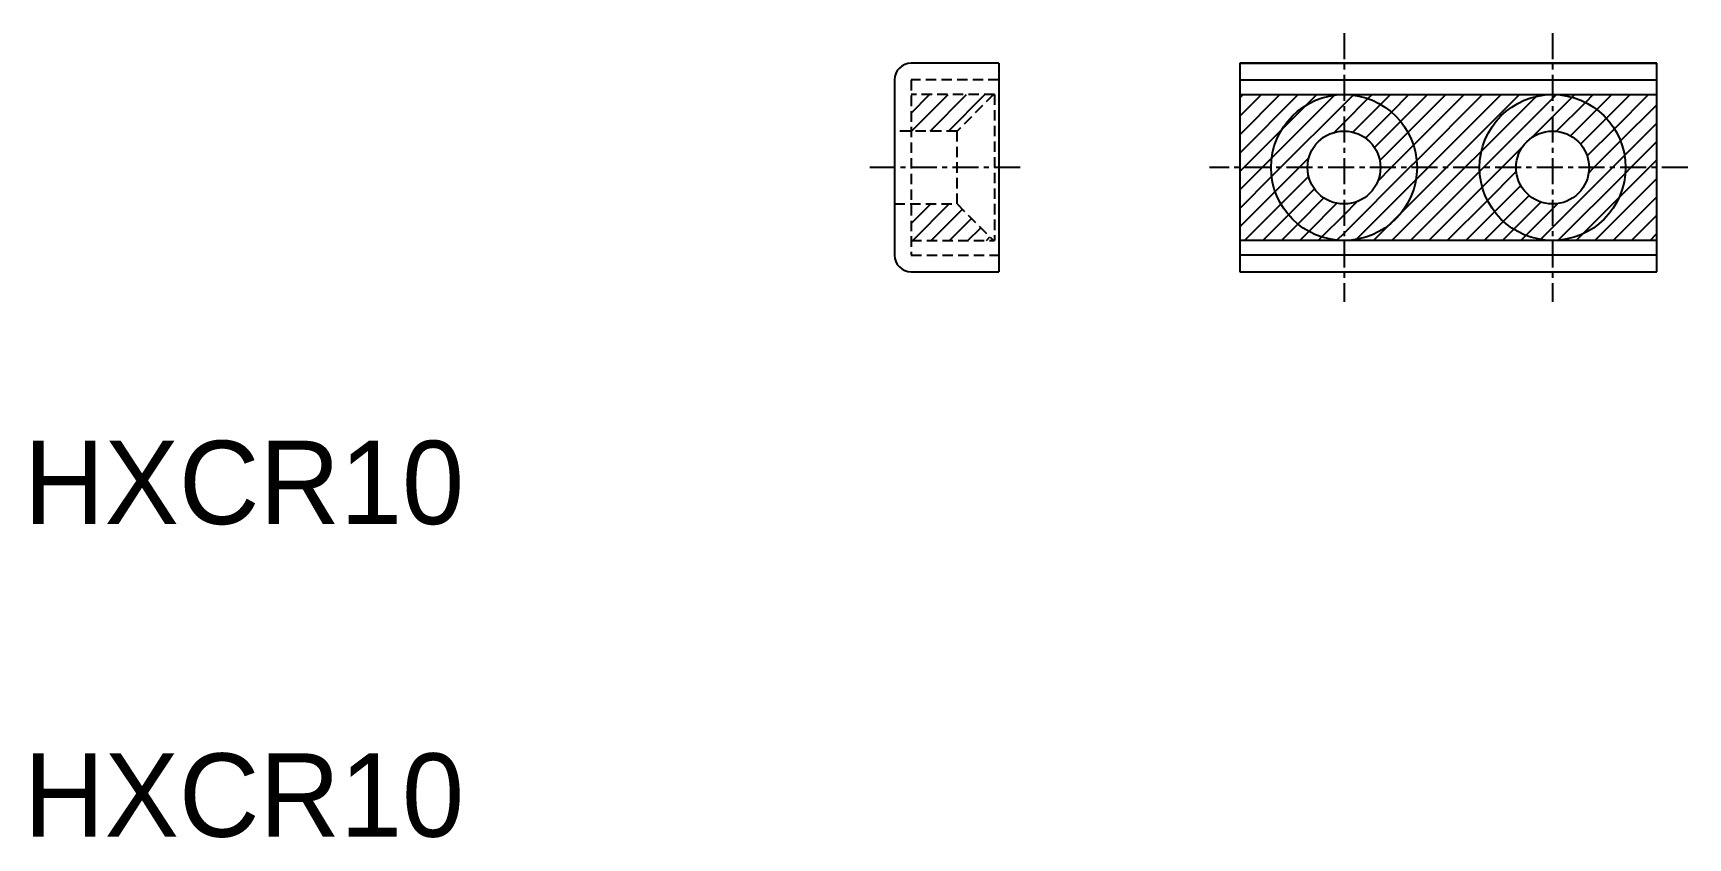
# Model space of a CAD drawing. Extents: x 252.1 to 331.5, y 240.9 to 279.5.
import ezdxf

# ---------------------------------------------------------------- set-up
doc = ezdxf.new("R2010")
doc.units = 0
doc.linetypes.add('CENTER', pattern=[2, 1.25, -0.25, 0.25, -0.25])
doc.linetypes.add('DASHED', pattern=[0.75, 0.5, -0.25])
doc.layers.get('0').update_dxf_attribs({"linetype": 'CONTINUOUS'})
doc.layers.add('CENTER', color=1, linetype='CENTER')

# ---------------------------------------------------------------- blocks, each defined once
blk = doc.blocks.new('*X15')
at = {"color": 0, "linetype": 'CONTINUOUS'}
for p, q in [((309.997, 273.758), (312.805, 276.566)), ((309.997, 274.642), (311.921, 276.566)), ((309.997, 275.526), (311.037, 276.566)), ((309.997, 276.409), (310.153, 276.566)), ((311.527, 273.52), (314.543, 276.536)), ((313.18, 276.057), (313.689, 276.566)), ((314.543, 276.536), (314.573, 276.566)), ((314.997, 276.106), (315.43, 276.539)), ((314.997, 275.222), (316.146, 276.372)), ((315.43, 276.539), (315.457, 276.566)), ((316.146, 276.372), (316.34, 276.566)), ((316.752, 276.094), (317.224, 276.566)), ((317.27, 275.727), (318.108, 276.566)), ((317.707, 275.281), (318.992, 276.566)), ((318.063, 274.753), (319.876, 276.566)), ((318.33, 274.135), (320.76, 276.566)), ((318.481, 273.403), (321.644, 276.566)), ((319.028, 273.066), (322.528, 276.566)), ((319.911, 273.066), (323.411, 276.566)), ((321.588, 273.858), (324.204, 276.475)), ((321.679, 273.066), (324.997, 276.383)), ((324.204, 276.475), (324.295, 276.566)), ((324.997, 276.383), (325.175, 276.561)), ((324.997, 275.5), (325.935, 276.438)), ((325.175, 276.561), (325.179, 276.566)), ((325.187, 274.805), (326.572, 276.191)), ((325.935, 276.438), (326.063, 276.566)), ((326.572, 276.191), (326.947, 276.566)), ((327.116, 275.851), (327.831, 276.566)), ((327.578, 275.429), (328.715, 276.566)), ((327.961, 274.928), (329.599, 276.566)), ((311.957, 273.066), (314.997, 276.106)), ((312.005, 274.882), (313.18, 276.057)), ((315.422, 274.763), (316.752, 276.094)), ((316.025, 274.482), (317.27, 275.727)), ((324.004, 274.507), (324.997, 275.5)), ((325.856, 274.59), (327.116, 275.851)), ((326.339, 274.189), (327.578, 275.429)), ((328.257, 274.34), (329.997, 276.08)), ((310.189, 273.066), (312.005, 274.882)), ((314.526, 274.751), (314.997, 275.222)), ((316.457, 274.031), (317.707, 275.281)), ((316.714, 273.404), (318.063, 274.753)), ((326.656, 273.623), (327.961, 274.928)), ((328.448, 273.648), (329.997, 275.196)), ((317.26, 273.066), (318.33, 274.135)), ((320.795, 273.066), (321.588, 273.858)), ((322.563, 273.066), (323.556, 274.058)), ((326.983, 273.066), (328.257, 274.34)), ((328.75, 273.066), (329.997, 274.312)), ((309.997, 271.99), (311.073, 273.066)), ((309.997, 272.874), (310.189, 273.066)), ((311.073, 273.066), (311.527, 273.52)), ((311.524, 272.633), (311.957, 273.066)), ((311.691, 271.916), (312.84, 273.066)), ((312.84, 273.066), (313.312, 273.537)), ((314.997, 269.919), (318.144, 273.066)), ((316.63, 272.435), (317.26, 273.066)), ((317.295, 269.566), (320.795, 273.066)), ((317.749, 270.903), (319.911, 273.066)), ((318.144, 273.066), (318.481, 273.403)), ((318.449, 272.487), (319.028, 273.066)), ((321.502, 272.888), (321.679, 273.066)), ((321.625, 272.128), (322.563, 273.066)), ((324.997, 270.196), (327.866, 273.066)), ((326.728, 272.812), (326.983, 273.066)), ((327.866, 273.066), (328.448, 273.648)), ((328.181, 271.613), (329.634, 273.066)), ((328.487, 272.802), (328.75, 273.066)), ((329.634, 273.066), (329.997, 273.428)), ((309.997, 271.106), (311.524, 272.633)), ((311.969, 271.31), (313.299, 272.641)), ((315.576, 269.614), (318.449, 272.487)), ((318.179, 269.566), (321.502, 272.888)), ((321.872, 271.49), (323.257, 272.876)), ((322.212, 270.946), (323.472, 272.207)), ((325.26, 269.576), (328.487, 272.802)), ((327.018, 269.566), (329.997, 272.545)), ((309.997, 270.222), (311.691, 271.916)), ((312.335, 270.793), (313.581, 272.038)), ((312.782, 270.356), (314.032, 271.606)), ((314.997, 270.803), (315.627, 271.433)), ((319.063, 269.566), (321.625, 272.128)), ((319.947, 269.566), (321.872, 271.49)), ((322.633, 270.484), (323.873, 271.724)), ((323.135, 270.102), (324.44, 271.407)), ((326.45, 269.882), (328.181, 271.613)), ((327.902, 269.566), (329.997, 271.661)), ((310.224, 269.566), (311.969, 271.31)), ((311.108, 269.566), (312.335, 270.793)), ((313.31, 269.999), (314.659, 271.349)), ((313.927, 269.733), (314.997, 270.803)), ((317.159, 270.314), (317.749, 270.903)), ((320.831, 269.566), (322.212, 270.946)), ((323.723, 269.806), (324.997, 271.08)), ((324.997, 271.08), (325.251, 271.334)), ((328.786, 269.566), (329.997, 270.777)), ((311.992, 269.566), (312.782, 270.356)), ((312.876, 269.566), (313.31, 269.999)), ((314.66, 269.582), (314.997, 269.919)), ((316.411, 269.566), (317.159, 270.314)), ((321.715, 269.566), (322.633, 270.484)), ((322.599, 269.566), (323.135, 270.102)), ((323.483, 269.566), (323.723, 269.806)), ((324.415, 269.614), (324.997, 270.196)), ((326.134, 269.566), (326.45, 269.882)), ((329.67, 269.566), (329.997, 269.893)), ((313.76, 269.566), (313.927, 269.733)), ((314.644, 269.566), (314.66, 269.582)), ((315.528, 269.566), (315.576, 269.614)), ((324.366, 269.566), (324.415, 269.614)), ((325.25, 269.566), (325.26, 269.576))]:
    blk.add_line(p, q, dxfattribs=at)
blk = doc.blocks.new('*X16')
at = {"color": 0, "linetype": 'CONTINUOUS'}
for p, q in [((294.241, 275.68), (295.127, 276.566)), ((294.241, 276.564), (294.243, 276.566)), ((294.261, 274.816), (296.011, 276.566)), ((295.145, 274.816), (296.895, 276.566)), ((296.029, 274.816), (297.779, 276.566)), ((294.241, 270.377), (295.181, 271.316)), ((294.241, 271.261), (294.297, 271.316)), ((294.314, 269.566), (296.064, 271.316)), ((295.198, 269.566), (296.695, 271.062)), ((296.082, 269.566), (297.137, 270.62)), ((296.966, 269.566), (297.579, 270.179)), ((297.85, 269.566), (298.021, 269.737))]:
    blk.add_line(p, q, dxfattribs=at)

msp = doc.modelspace()

# ---------------------------------------------------------------- linework, layer by layer
at = {"color": 7, "linetype": 'CONTINUOUS'}
for p, q in [((298.441, 278.066), (294.241, 278.066)), ((298.441, 278.066), (298.441, 268.066)), ((309.997, 278.066), (329.997, 278.066)), ((329.997, 278.066), (309.997, 278.066)), ((309.997, 278.066), (309.997, 268.066)), ((329.997, 268.066), (329.997, 278.066)), ((293.441, 277.266), (293.441, 268.866)), ((309.997, 277.266), (329.997, 277.266)), ((309.997, 277.266), (329.997, 277.266)), ((309.997, 276.566), (329.997, 276.566)), ((329.997, 269.566), (309.997, 269.566)), ((329.997, 268.866), (309.997, 268.866)), ((294.241, 268.066), (298.441, 268.066)), ((309.997, 268.066), (329.997, 268.066))]:
    msp.add_line(p, q, dxfattribs=at)
at = {"color": 3, "linetype": 'DASHED'}
for p, q in [((293.441, 277.266), (293.441, 268.866)), ((298.441, 277.266), (294.241, 277.266)), ((294.241, 277.266), (294.241, 268.866)), ((298.241, 276.566), (294.241, 276.566)), ((298.192, 276.566), (296.441, 274.816)), ((298.241, 276.566), (298.241, 269.566)), ((296.441, 274.816), (293.441, 274.816)), ((296.441, 271.316), (296.441, 274.816)), ((293.441, 271.316), (296.441, 271.316)), ((296.441, 271.316), (298.192, 269.566)), ((294.241, 269.566), (298.241, 269.566)), ((294.241, 268.866), (298.441, 268.866))]:
    msp.add_line(p, q, dxfattribs=at)
at = {"color": 7, "linetype": 'CONTINUOUS'}
for centre, radius in [((314.997, 273.066), 3.5), ((324.997, 273.066), 3.5), ((314.997, 273.066), 1.75), ((324.997, 273.066), 1.75)]:
    msp.add_circle(centre, radius, dxfattribs=at)
for centre, start, end in [((294.241, 277.266), 90, 180), ((294.241, 268.866), 180, 270)]:
    msp.add_arc(centre, 0.8, start, end, dxfattribs=at)
at = {"layer": 'CENTER', "color": 1, "linetype": 'CENTER'}
for p, q in [((314.997, 279.517), (314.997, 266.615)), ((324.997, 279.517), (324.997, 266.615)), ((299.472, 273.066), (292.259, 273.066)), ((331.487, 273.066), (308.55, 273.066))]:
    msp.add_line(p, q, dxfattribs=at)

# ---------------------------------------------------------------- block references
at = {"color": 3, "linetype": 'CONTINUOUS'}
for name in ['*X16', '*X15']:
    msp.add_blockref(name, (0, 0), dxfattribs=at)

# ---------------------------------------------------------------- texts
at = {"color": 7, "linetype": 'CONTINUOUS'}
for p in [(251.698, 255.957), (251.698, 240.957)]:
    msp.add_text('HXCR10', height=4, dxfattribs=at).set_placement(p)

doc.saveas('drawing.dxf')
